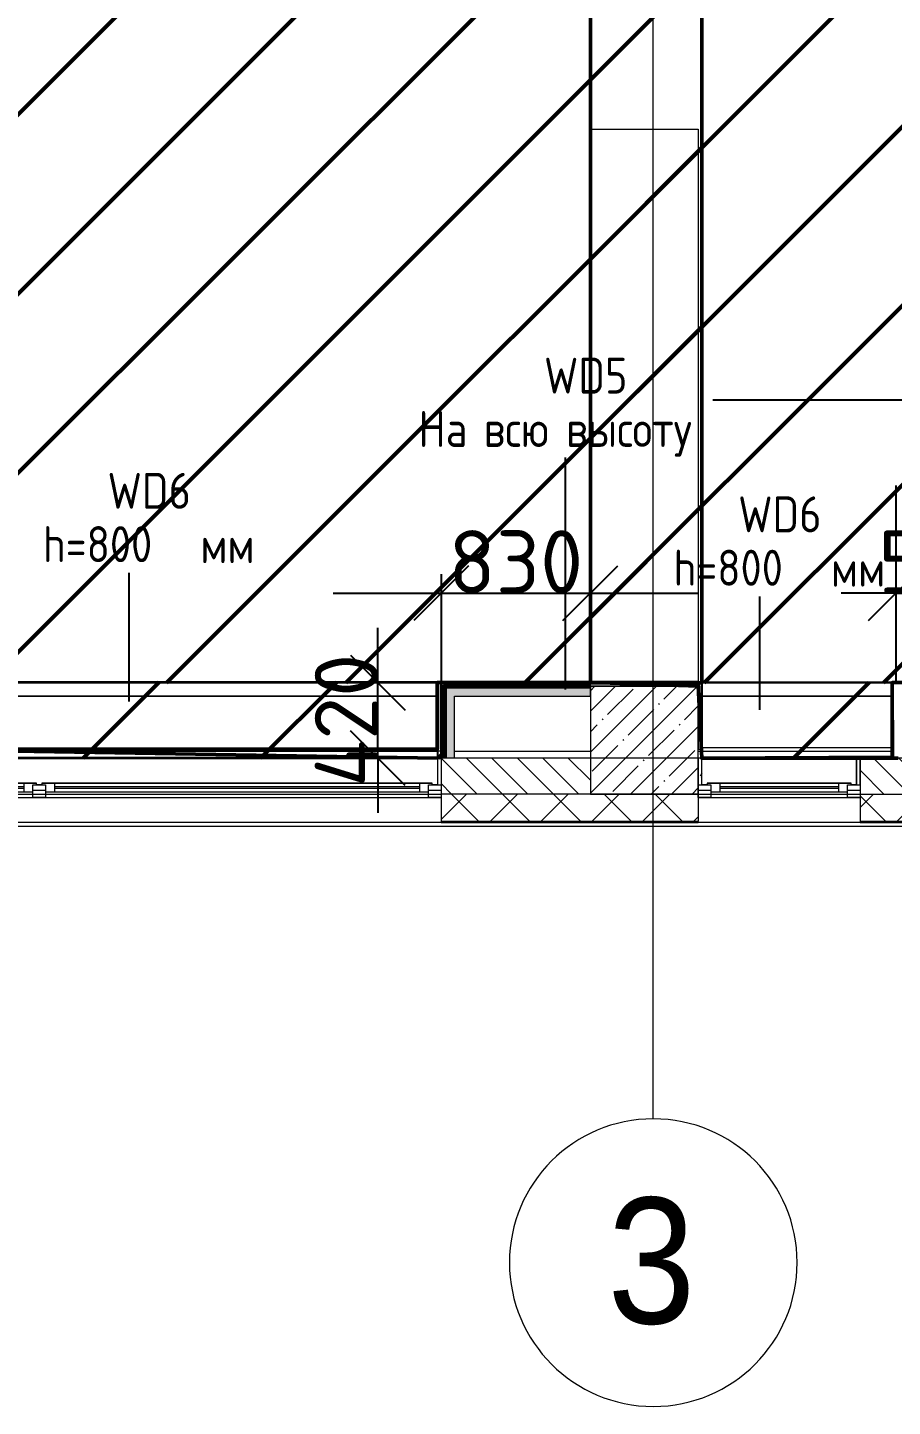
# Model space of a CAD drawing. Header units: millimetres. Extents: x -213547 to 415037, y -3642 to 106956.
# Drawn here: x 4595 to 9404, y -3642 to 4029 of the extents above; entities that cross this region are included whole.
import ezdxf

# ---------------------------------------------------------------- set-up
doc = ezdxf.new("R2010")
doc.units = ezdxf.units.MM
for name, color, linetype, lineweight in [('1)CF2', 3, 'Continuous', 30), ('10)FK4', 3, 'Continuous', 50), ('1017 Краска CF1.2', 70, 'Continuous', 50), ('2)CF1', 5, 'Continuous', 30), ('5.5) Перег WD5', 3, 'Continuous', 40), ('950 Штук CF1 CF13 CF1.3', 3, 'Continuous', 50), ('965 СКБ CF2', 5, 'Continuous', 50), ('A-FLOR', 7, 'Continuous', 9), ('A-GLAZ', 7, 'Continuous', 9), ('A-GLAZ-1', 7, 'Continuous', 5), ('A-WALL', 7, 'Continuous', 5), ('I-WALL', 7, 'Continuous', 5), ('S-COLS-1', 7, 'Continuous', 5), ('Оси', 7, 'Continuous', 9), ('Оси-1', 7, 'Continuous', 20)]:
    doc.layers.add(name, color=color, linetype=linetype, lineweight=lineweight)
doc.layers.add('A-WALL-1', color=9, linetype='Continuous', lineweight=5, true_color=0x808080)
doc.layers.add('A-WALL-FNSH-1', color=9, linetype='Continuous', lineweight=5, true_color=0x808080)
doc.styles.add('Arial', font='arial.ttf', dxfattribs={"width": 0.9, "height": 700})
doc.styles.add('GOST Common_1', font='', dxfattribs={"width": 0.9, "height": 250})
doc.styles.add('ISOCPEUR_1', font='isocpeur.ttf', dxfattribs={"height": 350})
doc.styles.add('ISOCPEUR_4', font='isocpeur.ttf', dxfattribs={"width": 0.9, "height": 1000})
doc.styles.get('GOST Common_1').set_extended_font_data('GOST Common')
doc.dimstyles.new('ISO-2_0_0_9К_Средний_округл2_1', dxfattribs={"dimscale": 304.8, "dimtxt": 995.981176, "dimasz": 2.46063, "dimexe": 1.968504, "dimexo": 0, "dimgap": 0, "dimtad": 1, "dimdec": 0, "dimrnd": 10, "dimzin": 0, "dimdsep": 46, "dimtxsty": 'ISOCPEUR_4', "dimblk1": 'OBLIQUE', "dimblk2": 'OBLIQUE', "dimsah": 1, "dimcen": 0.09, "dimdle": 1.968504, "dimazin": 0, "dimtfac": 1, "dimtdec": 4, "dimtix": 1, "dimtmove": 0, "dimatfit": 3, "dimfxl": 1, "dimtvp": 1, "dimtolj": 1, "dimtzin": 0, "dimarcsym": 2})
pattern_1 = [(0, (64.7, -136.06), (243.84, 60.96), [20.117, -162.763, 20.117, -162.763, -975.36]), (0, (64.7, -136.06), (243.84, 60.96), [-365.76, 20.117, -345.643, 20.117, -162.763, -426.72]), (0, (64.7, -136.06), (243.84, 60.96), [-914.4, 20.117, -101.803, 20.117, -284.683]), (120, (156.14, -105.58), (-174.7129, 180.69163), [20.117, -162.763, 20.117, -162.763, -975.36]), (120, (156.14, -105.58), (-174.7129, 180.69163), [-365.76, 20.117, -345.643, 20.117, -162.763, -426.72]), (120, (156.14, -105.58), (-174.7129, 180.69163), [-914.4, 20.117, -101.803, 20.117, -284.683]), (240, (186.62, 16.34), (-69.1271, -241.65163), [20.117, -162.763, 20.117, -162.763, -975.36]), (240, (186.62, 16.34), (-69.1271, -241.65163), [-365.76, 20.117, -345.643, 20.117, -162.763, -426.72]), (240, (186.62, 16.34), (-69.1271, -241.65163), [-914.4, 20.117, -101.803, 20.117, -284.683])]
pattern_2 = [(45, (64.7, -136.06), (-212.132, 212.132), []), (135, (64.7, -136.06), (-212.132, -212.132), [])]

# ---------------------------------------------------------------- blocks, each defined once
blk = doc.blocks.new('120_Окно_СКБ_1Ст - 120_Окно_СКБ_1Ст 900х2500_h_-22445987-Объем проектирования 1 этажа')
at = {"layer": 'A-GLAZ'}
for p, q in [((-450, -127), (-450, -57)), ((-450, -57), (-380, -57)), ((-380, -57), (-380, -127)), ((380, -127), (380, -57)), ((380, -57), (450, -57)), ((450, -57), (450, -127)), ((-380, -127), (-450, -127)), ((-380, -127), (-400, -127)), ((-400, -127), (-400, -137)), ((-400, -137), (400, -137)), ((400, -137), (-400, -137)), ((380, -87), (-380, -87)), ((-380, -87), (-380, -127)), ((-330, -137), (-330, -87)), ((330, -137), (330, -87)), ((380, -127), (380, -87)), ((450, -127), (380, -127)), ((400, -127), (380, -127)), ((400, -137), (400, -127))]:
    blk.add_line(p, q, dxfattribs=at)
at = {"layer": 'A-GLAZ-1'}
for p, q in [((450, -57), (-450, -57)), ((-430, -127), (-400, -127)), ((-330, -107), (330, -107)), ((330, -117), (-330, -117)), ((400, -127), (430, -127))]:
    blk.add_line(p, q, dxfattribs=at)
blk = doc.blocks.new('120_Окно_СКБ_2Ст - 120_Окно_СКБ_2Ст 3100х2500 _мал_створка слева_-V51-Объем проектирования 1 этажа')
at = {"layer": 'A-GLAZ'}
for p, q in [((-1550, -127), (-1550, -57)), ((-1550, -57), (-1480, -57)), ((-1480, -57), (-1480, -127)), ((650, -127), (650, -57)), ((650, -57), (720, -57)), ((720, -57), (720, -127)), ((1480, -127), (1480, -57)), ((1480, -57), (1550, -57)), ((1550, -57), (1550, -127)), ((-1480, -127), (-1550, -127)), ((-1480, -127), (-1500, -127)), ((-1500, -127), (-1500, -137)), ((-1500, -137), (670, -137)), ((670, -137), (-1500, -137)), ((650, -87), (-1480, -87)), ((-1480, -87), (-1480, -127)), ((-1430, -137), (-1430, -87)), ((600, -137), (600, -87)), ((650, -127), (650, -87)), ((720, -127), (650, -127)), ((670, -127), (650, -127)), ((670, -137), (670, -127)), ((720, -127), (700, -127)), ((700, -127), (700, -137)), ((700, -137), (1500, -137)), ((1500, -137), (700, -137)), ((1480, -87), (720, -87)), ((720, -87), (720, -127)), ((770, -137), (770, -87)), ((1430, -137), (1430, -87)), ((1480, -127), (1480, -87)), ((1550, -127), (1480, -127)), ((1500, -127), (1480, -127)), ((1500, -137), (1500, -127))]:
    blk.add_line(p, q, dxfattribs=at)
at = {"layer": 'A-GLAZ-1'}
for p, q in [((1550, -57), (-1550, -57)), ((-1530, -127), (-1500, -127)), ((-1430, -107), (600, -107)), ((600, -117), (-1430, -117)), ((670, -127), (700, -127)), ((770, -107), (1430, -107)), ((1430, -117), (770, -117)), ((1500, -127), (1530, -127))]:
    blk.add_line(p, q, dxfattribs=at)
blk = doc.blocks.new('Зашивка приборов отопления16 - Зашивка приборов отопления-33282046-Объем проектирования 1 этажа')
at = {"layer": 'A-WALL'}
for p, q in [((10970, 520), (9910, 520)), ((10970, 445), (9910, 445)), ((9910, 445), (10970, 445)), ((9910, 150), (9910, 105)), ((9910, 105), (10970.2, 105))]:
    blk.add_line(p, q, dxfattribs=at)
blk = doc.blocks.new('Зашивка приборов отопления17 - Зашивка приборов отопления-33282118-Объем проектирования 1 этажа')
at = {"layer": 'A-WALL'}
for p, q in [((10970, 520), (7910, 520)), ((10970, 445), (7910, 445)), ((7910, 445), (10970, 445)), ((7910, 150), (7910, 140)), ((7910, 105), (10970, 105))]:
    blk.add_line(p, q, dxfattribs=at)
blk = doc.blocks.new('Ось сетки - D8-29747960-Объем проектирования 1 этажа')
at = {"layer": 'Оси-1'}
for start, end in [(360, 180), (180, 360)]:
    blk.add_arc((0, 0), 4, start, end, dxfattribs=at)
blk = doc.blocks.new('_Oblique')
at = {"color": 0, "linetype": 'ByBlock', "lineweight": -2}
blk.add_line((-0.5, -0.5), (0.5, 0.5), dxfattribs=at)
blk = doc.blocks.new('*D2010')
at = {"layer": '5.5) Перег WD5', "color": 0, "lineweight": -2, "transparency": 16777216}
for p, q in [((9424.4, 383.9), (9424.4, 1481.6)), ((9974.7, 987.7), (9974.7, 281.6)), ((9424.4, 881.6), (9119.6, 881.6)), ((9424.4, 881.6), (9974.7, 881.6)), ((9974.7, 881.6), (10279.5, 881.6))]:
    blk.add_line(p, q, dxfattribs=at)
at = {"layer": 'Defpoints', "color": 0, "transparency": 16777216}
for p in [(9974.7, 987.7), (9974.7, 881.6), (9424.4, 383.9)]:
    blk.add_point(p, dxfattribs=at)
at = {"layer": '5.5) Перег WD5', "color": 0, "lineweight": -2, "transparency": 16777216, "xscale": 304.8, "yscale": 304.8, "zscale": 304.8}
blk.add_blockref('_Oblique', (9424.4, 881.6), dxfattribs=at)
at = {"layer": '5.5) Перег WD5', "color": 0, "lineweight": -2, "transparency": 16777216, "xscale": 304.8, "yscale": 304.8, "zscale": 304.8, "rotation": 180}
blk.add_blockref('_Oblique', (9974.7, 881.6), dxfattribs=at)
at = {"layer": '5.5) Перег WD5', "color": 0, "lineweight": 25, "transparency": 16777216, "insert": (9699.6, 1056.6), "char_height": 350, "width": 455.087, "attachment_point": 5, "style": 'ISOCPEUR_1'}
blk.add_mtext('\\A1;550', dxfattribs=at)
blk = doc.blocks.new('*D2012')
at = {"layer": '5.5) Перег WD5', "color": 0, "lineweight": -2, "transparency": 16777216}
for p, q in [((7724.7, 383.9), (7724.7, 1481.6)), ((6894.7, 987.7), (6894.7, 281.6)), ((6294.7, 881.6), (8324.7, 881.6))]:
    blk.add_line(p, q, dxfattribs=at)
at = {"layer": 'Defpoints', "color": 0, "transparency": 16777216}
for p in [(6894.7, 987.7), (7724.7, 881.6), (7724.7, 383.9)]:
    blk.add_point(p, dxfattribs=at)
at = {"layer": '5.5) Перег WD5', "color": 0, "lineweight": -2, "transparency": 16777216, "xscale": 304.8, "yscale": 304.8, "zscale": 304.8, "rotation": 180}
blk.add_blockref('_Oblique', (6894.7, 881.6), dxfattribs=at)
at = {"layer": '5.5) Перег WD5', "color": 0, "lineweight": -2, "transparency": 16777216, "xscale": 304.8, "yscale": 304.8, "zscale": 304.8}
blk.add_blockref('_Oblique', (7724.7, 881.6), dxfattribs=at)
at = {"layer": '5.5) Перег WD5', "color": 0, "lineweight": 25, "transparency": 16777216, "insert": (7309.7, 1056.6), "char_height": 350, "width": 455.087, "attachment_point": 5, "style": 'ISOCPEUR_1'}
blk.add_mtext('\\A1;830', dxfattribs=at)
blk = doc.blocks.new('*D2013')
at = {"layer": '5.5) Перег WD5', "color": 0, "lineweight": -2, "transparency": 16777216}
for p, q in [((6542.1, 383.9), (6542.1, 688.7)), ((6894.7, 383.9), (5942.1, 383.9)), ((6542.1, -36.1), (6542.1, 383.9)), ((6894.7, -36.1), (5942.1, -36.1)), ((6542.1, -36.1), (6542.1, -340.9))]:
    blk.add_line(p, q, dxfattribs=at)
at = {"layer": 'Defpoints', "color": 0, "transparency": 16777216}
for p in [(6542.1, 383.9), (6894.7, 383.9), (6894.7, -36.1)]:
    blk.add_point(p, dxfattribs=at)
at = {"layer": '5.5) Перег WD5', "color": 0, "lineweight": -2, "transparency": 16777216, "xscale": 304.8, "yscale": 304.8, "zscale": 304.8}
for p, rotation in [((6542.1, 383.9), 270), ((6542.1, -36.1), 90)]:
    blk.add_blockref('_Oblique', p, dxfattribs=dict(at, rotation=rotation))
at = {"layer": '5.5) Перег WD5', "color": 0, "lineweight": 25, "transparency": 16777216, "insert": (6367.1, 173.9), "char_height": 350, "width": 478.071, "attachment_point": 5, "rotation": 90, "style": 'ISOCPEUR_1'}
blk.add_mtext('\\A1;420', dxfattribs=at)

msp = doc.modelspace()

# ---------------------------------------------------------------- hatches: boundary and pattern name
at = {"layer": '1)CF2'}
h = msp.add_hatch(dxfattribs=at)
h.set_pattern_fill('ANSI31', color=256, scale=220)
h.paths.add_polyline_path([(17345.7, 384.9), (20553.7, 384.9), (20553.7, 4.9), (17345.7, 4.9)])
h.paths.add_polyline_path([(15695.7, 384.9), (16553.5, 384.9), (16553.5, -36.1), (15695.7, -36.1)])
h.paths.add_polyline_path([(12845.7, 383.9), (14903.7, 383.9), (14903.7, -36.1), (12845.7, -36.1)])
h.paths.add_polyline_path([(9995.7, 384.9), (12204.7, 384.9), (12204.7, -31.1), (9995.7, -31.1)])
h.paths.add_polyline_path([(8345.4, 384.9), (9404.4, 384.9), (9404.4, -36.1), (8345.4, -36.1)])
h.paths.add_polyline_path([(3814.7, 386.7), (6894.7, 386.7), (6894.7, -36.1), (3814.7, -36.1)])
at = {"layer": '1017 Краска CF1.2'}
h = msp.add_hatch(dxfattribs=at)
h.set_pattern_fill('ANSI31', color=256, scale=222)
h.paths.add_polyline_path([(7724.7, 6982.9), (8345.4, 6982.9), (8345.4, 383.9), (7724.7, 383.9)])
at = {"layer": '2)CF1'}
h = msp.add_hatch(dxfattribs=at)
h.set_pattern_fill('ANSI31', color=256, scale=222)
h.paths.add_polyline_path([(14279.7, 7553.9), (12844.7, 7553.9), (12845.7, 6912.9), (11523.7, 6912.9), (11541.5, 7027.5), (11523.7, 7542.9), (8825.7, 7542.9), (8825.7, 6983.9), (7724.7, 7003.9), (7703.7, 7556.9), (3870.3, 7556.9), (3870.3, 383.9), (6873.7, 383.9), (6873.7, 384.9), (8344.4, 384.9), (8344.4, 383.9), (9403.4, 383.9), (9403.4, 384.9), (9995.7, 384.9), (12203.7, 383.9), (12203.7, 385.4), (12843.3, 363.3), (12843.3, 383.9), (14938.4, 383.9), (14937.2, 371.4), (15695.7, 384.9), (15695.7, 308.9), (16553.5, 308.9), (17343.8, 365.3), (17343.8, 383.9), (20540.8, 383.9), (20553.7, 4232.9), (14279.7, 4253.9)])
at = {"layer": '950 Штук CF1 CF13 CF1.3'}
h = msp.add_hatch(dxfattribs=at)
h.set_pattern_fill('ANSI31', color=256, scale=222)
h.paths.add_polyline_path([(14279.7, 7553.9), (12844.7, 7553.9), (12845.7, 6912.9), (11523.7, 6912.9), (11541.5, 7027.5), (11523.7, 7542.9), (8825.7, 7542.9), (8825.7, 6983.9), (7724.7, 7003.9), (7703.7, 7556.9), (3870.3, 7556.9), (3870.3, 383.9), (6873.7, 383.9), (6873.7, 384.9), (8344.4, 384.9), (8344.4, 383.9), (9403.4, 383.9), (9403.4, 384.9), (9995.7, 384.9), (12203.7, 383.9), (12203.7, 385.4), (12843.3, 363.3), (12843.3, 383.9), (14938.4, 383.9), (14937.2, 371.4), (15695.7, 384.9), (15695.7, 308.9), (16553.5, 308.9), (17343.8, 365.3), (17343.8, 383.9), (20540.8, 383.9), (20553.7, 4232.9), (14279.7, 4253.9)])
at = {"layer": '965 СКБ CF2'}
h = msp.add_hatch(dxfattribs=at)
h.set_pattern_fill('ANSI31', color=256, scale=220)
h.paths.add_polyline_path([(17345.7, 384.9), (20553.7, 384.9), (20553.7, 4.9), (17345.7, 4.9)])
h.paths.add_polyline_path([(15695.7, 384.9), (16553.5, 384.9), (16553.5, -36.1), (15695.7, -36.1)])
h.paths.add_polyline_path([(12845.7, 383.9), (14903.7, 383.9), (14903.7, -36.1), (12845.7, -36.1)])
h.paths.add_polyline_path([(9995.7, 384.9), (12204.7, 384.9), (12204.7, -31.1), (9995.7, -31.1)])
h.paths.add_polyline_path([(8345.4, 384.9), (9404.4, 384.9), (9404.4, -36.1), (8345.4, -36.1)])
h.paths.add_polyline_path([(3814.7, 386.7), (6894.7, 386.7), (6894.7, -36.1), (3814.7, -36.1)])
at = {"layer": 'A-WALL'}
h = msp.add_hatch(dxfattribs=at)
h.set_pattern_fill('FP_2', color=256, style=0, pattern_type=2)
h.set_pattern_definition([(135, (64.7, -136.06), (-70.71068, -70.71068), [])])
h.paths.add_polyline_path([(7724.7, -236.1), (7724.7, -36.1), (6894.7, -36.1), (6894.7, -236.1)])
h.paths.add_polyline_path([(19424.7, -236.1), (20774.7, -236.1), (20774.7, -36.1), (19424.7, -36.1), (19424.7, -216.1)])
h.paths.add_polyline_path([(14924.7, -236.1), (15674.7, -236.1), (15674.7, -36.1), (14924.7, -36.1), (14924.7, -216.1)])
h.paths.add_polyline_path([(16574.7, -236.1), (16724.7, -236.1), (16724.7, -36.1), (16574.7, -36.1), (16574.7, -234.1)])
h.paths.add_polyline_path([(21674.7, -236.1), (21974.7, -236.1), (21974.7, -36.1), (21674.7, -36.1), (21674.7, -216.1)])
h.paths.add_polyline_path([(9974.7, -236.1), (9974.7, -36.1), (9224.4, -36.1), (9224.4, -236.1), (9424.4, -236.1)])
h.paths.add_polyline_path([(22574.7, -236.1), (22699.7, -236.1), (22699.7, -36.1), (22574.7, -36.1), (22574.7, -216.1)])
h.paths.add_polyline_path([(12120.3, -236.1), (12224.7, -236.1), (12224.7, -36.1), (12074.7, -36.1), (12074.7, -236.1)])
h.paths.add_polyline_path([(27374.7, -236.1), (28374.4, -236.1), (28374.4, -36.1), (27374.7, -36.1), (27374.7, -216.1)])
h.paths.add_polyline_path([(26474.7, -236.1), (26474.7, -36.1), (26224.7, -36.1), (26224.7, -236.1)])
h.paths.add_polyline_path([(25499.7, -236.1), (25624.7, -236.1), (25624.7, -36.1), (25499.7, -36.1), (25499.7, -216.1)])
h = msp.add_hatch(dxfattribs=at)
h.set_pattern_fill('FP_24', color=256, style=0, pattern_type=2)
h.set_pattern_definition([(45, (64.7, -136.06), (-141.42136, 141.42136), []), (135, (64.7, -136.06), (-141.42136, -141.42136), [])])
h.paths.add_polyline_path([(75756.8, -386.1), (75764.7, -386.1), (75764.7, -236.1), (74044.7, -236.1), (74044.7, -386.1), (75544.7, -386.1)])
h.paths.add_polyline_path([(70724.7, -386.1), (70724.7, -236.1), (67124.7, -236.1), (67124.7, -386.1), (69886.1, -386.1)])
h.paths.add_polyline_path([(72300.8, -386.1), (72344.7, -386.1), (72344.7, -236.1), (71624.7, -237.9), (71624.7, -386.1), (72144.7, -386.1)])
h.paths.add_polyline_path([(65224.7, -386.1), (66224.7, -386.1), (66224.7, -236.1), (65224.7, -236.1), (65224.7, -254.1)])
h.paths.add_polyline_path([(63774.7, -386.1), (64324.7, -386.1), (64324.7, -236.1), (63774.7, -236.1), (63774.7, -257.4)])
h.paths.add_polyline_path([(60974.7, -386.1), (61674.7, -386.1), (61674.7, -236.1), (60974.7, -236.1), (60974.7, -264.3)])
h.paths.add_polyline_path([(60074.7, -386.1), (60074.7, -236.1), (59324.7, -236.1), (59324.7, -386.1)])
h.paths.add_polyline_path([(57224.7, -386.1), (57224.7, -236.1), (56474.7, -236.1), (56474.7, -386.1)])
h.paths.add_polyline_path([(53374.7, -386.1), (53374.7, -236.1), (51936.2, -236.1), (51936.2, -386.1)])
h.paths.add_polyline_path([(49836.2, -386.1), (49836.2, -236.1), (49124.7, -236.1), (49124.7, -386.1), (49255.4, -386.1)])
h.paths.add_polyline_path([(48224.7, -386.1), (48224.7, -236.1), (47474.7, -236.1), (47474.7, -386.1)])
h.paths.add_polyline_path([(44374.7, -386.1), (44374.7, -236.1), (42802.2, -236.1), (42802.2, -386.1)])
h.paths.add_polyline_path([(38940.1, -386.1), (39104.7, -386.1), (39104.7, -236.1), (38054.7, -236.1), (38054.7, -386.1)])
h.paths.add_polyline_path([(40702.2, -386.1), (40702.2, -236.1), (40004.7, -236.1), (40004.7, -386.1)])
h.paths.add_polyline_path([(36877, -386.1), (37154.7, -386.1), (37154.7, -236.1), (36034.7, -236.1), (36034.7, -386.1)])
h.paths.add_polyline_path([(33934.7, -386.1), (33934.7, -236.1), (33074.7, -236.1), (33074.7, -386.1)])
h.paths.add_polyline_path([(30274.7, -386.1), (30274.7, -236.1), (29274.4, -236.1), (29274.4, -386.1)])
h.paths.add_polyline_path([(28374.4, -386.1), (28374.4, -236.1), (27374.7, -236.1), (27374.7, -386.1)])
h.paths.add_polyline_path([(26474.7, -386.1), (26474.7, -236.1), (25499.7, -236.1), (25499.7, -386.1)])
h.paths.add_polyline_path([(22699.7, -386.1), (22699.7, -236.1), (21674.7, -236.1), (21674.7, -386.1)])
h.paths.add_polyline_path([(19424.7, -386.1), (20774.7, -386.1), (20774.7, -236.1), (19424.7, -236.1), (19424.7, -367.6)])
h.paths.add_polyline_path([(17324.7, -386.1), (17324.7, -236.1), (16574.7, -236.1), (16574.7, -386.1)])
h.paths.add_polyline_path([(14924.7, -386.1), (15674.7, -386.1), (15674.7, -236.1), (14924.7, -236.1), (14924.7, -378.8)])
h.paths.add_polyline_path([(12120.3, -386.1), (12824.7, -384.1), (12824.7, -236.1), (12074.7, -236.1), (12074.7, -386.1)])
h.paths.add_polyline_path([(7994.1, -386.1), (8324.4, -386.1), (8324.4, -236.1), (6894.7, -236.1), (6894.7, -386.1), (7724.7, -386.1)])
h.paths.add_polyline_path([(9224.4, -386.1), (9974.7, -386.1), (9974.7, -236.1), (9224.4, -236.1), (9224.4, -254.1)])
h.paths.add_polyline_path([(174.7, -386.1), (3794.7, -386.1), (3794.7, -236.1), (-195.3, -236.1), (-195.3, -386.1), (-45.3, -386.1)])
at = {"layer": 'I-WALL'}
h = msp.add_hatch(dxfattribs=at)
h.set_pattern_fill('FP_191', color=256, style=0, pattern_type=2)
h.set_pattern_definition(pattern_1)
h.paths.add_polyline_path([(6874.7, -36.1), (6894.7, -36.1), (6894.7, 383.9), (6874.7, 383.9), (6874.7, -31.1)])
h = msp.add_hatch(dxfattribs=at)
h.set_pattern_fill('FP_191', color=256, style=0, pattern_type=2)
h.set_pattern_definition(pattern_1)
h.paths.add_polyline_path([(8344.4, 363.9), (8344.4, 383.9), (6894.7, 383.9), (6894.7, 363.9), (8324.7, 363.9)])
h = msp.add_hatch(dxfattribs=at)
h.set_pattern_fill('FP_192', color=256, style=0, pattern_type=2)
h.set_pattern_definition(pattern_2)
h.paths.add_polyline_path([(6894.7, -36.1), (6907.2, -36.1), (6907, 363.9), (6894.7, 363.9), (6894.7, -16.1)])
h = msp.add_hatch(dxfattribs=at)
h.set_pattern_fill('FP_192', color=256, style=0, pattern_type=2)
h.set_pattern_definition(pattern_2)
h.paths.add_polyline_path([(6907.2, -36.1), (6919.7, -36.1), (6919.7, 363.9), (6907.2, 363.9), (6907.2, -16.1)])
h = msp.add_hatch(dxfattribs=at)
h.set_pattern_fill('FP_192', color=256, style=0, pattern_type=2)
h.set_pattern_definition(pattern_2)
h.paths.add_polyline_path([(6976.9, 358.9), (7724.7, 358.9), (7724.7, 363.9), (6919.7, 363.9), (6919.7, 358.9), (6969.7, 358.9)])
for points in [[(6962.6, -36.1), (6969.7, -36.1), (6969.7, 358.9), (6919.7, 358.9), (6919.7, -36.1)], [(7724.7, 308.9), (7724.7, 358.9), (6969.7, 358.9), (6969.7, 308.9)]]:
    msp.add_hatch(color=256, dxfattribs=at).paths.add_polyline_path(points)
h = msp.add_hatch(dxfattribs=at)
h.set_pattern_fill('FP_191', color=256, style=0, pattern_type=2)
h.set_pattern_definition(pattern_1)
h.paths.add_polyline_path([(8324.7, 13.9), (8344.4, 13.9), (8344.4, 363.9), (8324.7, 363.9), (8324.7, 23.9)])
h = msp.add_hatch(dxfattribs=at)
h.set_pattern_fill('FP_191', color=256, style=0, pattern_type=2)
h.set_pattern_definition(pattern_1)
h.paths.add_polyline_path([(8344.4, -184.1), (8344.4, -36.1), (8324.7, -36.1), (8324.7, -184.1)])
at = {"layer": 'S-COLS-1'}
h = msp.add_hatch(dxfattribs=at)
h.set_pattern_fill('FP_1', color=256, style=0, pattern_type=2)
h.set_pattern_definition([(45, (64.7, -136.06), (-114.0493, 114.0493), []), (45, (178.75, -136.06), (-114.0493, 114.0493), [201.612, -40.322, 6.706, -33.617])])
h.paths.add_polyline_path([(8324.7, -236.1), (8324.7, 363.9), (7724.7, 363.9), (7724.7, -236.1), (7994.1, -236.1)])

# ---------------------------------------------------------------- linework, layer by layer
msp.add_lwpolyline([(3815.7, 384.9), (6874.7, 384.9), (6874.7, -36.1), (3815.7, -36.1)], close=True)
at = {"layer": '1)CF2'}
for points in [[(3814.7, 386.7), (6894.7, 386.7), (6894.7, -36.1), (3814.7, -36.1)], [(8345.4, 384.9), (9404.4, 384.9), (9404.4, -36.1), (8345.4, -36.1)]]:
    msp.add_lwpolyline(points, close=True, dxfattribs=at)
at = {"layer": '10)FK4', "color": 18, "lineweight": 25, "true_color": 0x000000}
for p, q in [((9461.9, 1956.4), (8405, 1956.4)), ((5158.9, 280), (5158.9, 995)), ((8666.2, 233.4), (8666.2, 864))]:
    msp.add_line(p, q, dxfattribs=at)
at = {"layer": '10)FK4'}
for points in [[(3844.7, 7556.9), (3844.7, 13.9), (6874.7, -36.1)], [(14372.9, 7553.9), (12843.9, 7563.9), (12843.9, 6933.9), (11543.9, 6933.9), (11522.9, 7542.9), (8824.9, 7542.9), (8824.9, 6983.9), (7723.9, 7003.9), (7723.9, 7556.9), (3869.6, 7556.9), (3869.6, 13.9), (6872.9, 13.9), (6872.9, 384.9), (8323.7, 384.9), (8344.7, -36.1), (9403.9, -31.1), (9402.7, 384.9), (9994.9, 384.9), (9994.9, 23.9), (12202.9, 24.9), (12202.9, 385.4), (12823.9, 363.9), (12823.9, -36.1), (14903.9, 24.2)], [(14373.7, 7553.9), (12844.7, 7563.9), (12844.7, 6933.9), (11544.7, 6933.9), (11523.7, 7542.9), (8825.7, 7542.9), (8825.7, 6983.9), (7724.7, 7003.9), (7724.7, 7556.9), (3870.3, 7556.9), (3870.3, 13.9), (6873.7, 13.9), (6873.7, 384.9), (8324.4, 384.9), (8345.4, -36.1), (9404.6, -31.1), (9403.4, 384.9), (9995.7, 384.9), (9995.7, 23.9), (12203.7, 24.9), (12203.7, 385.4), (12824.7, 363.9), (12824.7, -36.1), (14904.7, 24.2)], [(7724.7, 384.9), (8324.7, 363.9), (8344.4, -36.1), (9436.9, -36.1)]]:
    msp.add_lwpolyline(points, dxfattribs=at)
at = {"layer": '1017 Краска CF1.2'}
msp.add_lwpolyline([(7724.7, 6982.9), (8345.4, 6982.9), (8345.4, 383.9), (7724.7, 383.9)], close=True, dxfattribs=at)
at = {"layer": '5.5) Перег WD5', "color": 18, "lineweight": 25, "true_color": 0x000000}
msp.add_line((7586.4, 346.4), (7586.4, 1635.9), dxfattribs=at)
msp.add_line((7586.4, 346.4), (7586.4, 1635.9), dxfattribs=at)
at = {"layer": '5.5) Перег WD5'}
for p, q in [((6907.2, -36.1), (6907.2, 371.4)), ((7724.7, 371.4), (6907.2, 371.4)), ((6919.7, -36.1), (6919.7, 358.9)), ((7724.7, 358.9), (6919.7, 358.9))]:
    msp.add_line(p, q, dxfattribs=at)
at = {"layer": 'A-FLOR'}
for p, q in [((7724.7, 383.9), (7724.7, 3463.9)), ((7724.7, 3463.9), (8324.7, 3463.9)), ((8324.7, 3463.9), (8324.7, 383.9)), ((8344.4, 383.9), (6874.7, 383.9)), ((6874.7, 308.9), (3814.7, 308.9)), ((9404.4, 308.9), (8344.4, 308.9)), ((3814.7, 3.9), (6874.7, 3.9)), ((8344.4, 23.9), (9404.4, 23.9))]:
    msp.add_line(p, q, dxfattribs=at)
at = {"layer": 'A-WALL'}
for p, q in [((6874.7, 4.9), (6874.7, 383.9)), ((6907.2, -36.1), (6907.2, 371.4)), ((7724.7, 371.4), (6907.2, 371.4)), ((6919.7, -36.1), (6919.7, 358.9)), ((7724.7, 358.9), (6919.7, 358.9)), ((9404.4, -36.1), (9404.4, 363.9)), ((9224.4, -36.1), (9404.4, -36.1)), ((8324.4, -236.1), (6894.7, -236.1)), ((8324.7, -236.1), (15674.7, -236.1)), ((72344.7, -416.1), (-225.3, -416.1)), ((6894.7, -394.1), (3794.7, -394.1)), ((6894.7, -386.1), (8324.4, -386.1)), ((6894.7, -389.1), (8324.4, -389.1)), ((9224.4, -394.1), (8324.4, -394.1)), ((9224.4, -386.1), (9974.7, -386.1)), ((9224.4, -389.1), (9974.7, -389.1))]:
    msp.add_line(p, q, dxfattribs=at)
at = {"layer": 'A-WALL-1'}
for p, q in [((6894.7, 383.9), (6894.7, -386.1)), ((7724.7, 308.9), (7724.7, 383.9)), ((8344.4, 13.9), (8344.4, 383.9)), ((9994.7, 383.9), (9404.4, 383.9)), ((6894.7, 363.9), (8324.4, 363.9)), ((6969.7, -36.1), (6969.7, 308.9)), ((6969.7, 308.9), (7724.7, 308.9)), ((8324.4, 363.9), (8324.4, 13.9)), ((6874.7, 4.9), (6874.7, -184.1)), ((6894.7, 3.9), (6874.7, 3.9)), ((8324.4, 13.9), (8344.4, 13.9)), ((8344.4, -36.1), (6874.7, -36.1)), ((8324.4, -36.1), (8324.4, -386.1)), ((8344.4, -184.1), (8344.4, -36.1)), ((9204.4, -36.1), (9204.4, -184.1)), ((9224.4, -36.1), (9204.4, -36.1)), ((9224.4, -36.1), (9224.4, -386.1)), ((9224.4, -184.1), (9224.4, -36.1)), ((9994.7, -36.1), (9404.4, -36.1)), ((6874.7, -184.1), (6894.7, -184.1)), ((8324.4, -184.1), (8344.4, -184.1)), ((9204.4, -184.1), (9224.4, -184.1)), ((-45.3, -236.1), (6894.7, -236.1))]:
    msp.add_line(p, q, dxfattribs=at)
at = {"layer": 'A-WALL-FNSH-1'}
for p, q in [((8344.9, 384.9), (6873.7, 384.9)), ((6873.7, 383.9), (6873.7, 4.9)), ((8345.4, 13.9), (8345.4, 384.9)), ((9403.4, 384.9), (9403.4, -36.1)), ((9404.4, 363.9), (9404.4, 383.9)), ((6873.7, 4.9), (6874.7, 4.9)), ((6873.7, 3.9), (6873.7, -184.1)), ((8344.4, 13.9), (8345.4, 13.9)), ((8345.4, -36.1), (8344.4, -36.1)), ((8345.4, -184.1), (8345.4, -36.1)), ((9203.4, -36.1), (9203.4, -184.1)), ((9204.4, -36.1), (9203.4, -36.1)), ((9404.4, -35.1), (9224.4, -35.1)), ((9224.4, -35.1), (9224.4, -36.1)), ((6873.7, -184.1), (6874.7, -184.1)), ((8344.4, -184.1), (8345.4, -184.1)), ((9203.4, -184.1), (9204.4, -184.1)), ((6894.7, -386.1), (6894.7, -394.1)), ((6894.7, -394.1), (8324.4, -394.1)), ((8324.4, -394.1), (8324.4, -386.1)), ((9224.4, -386.1), (9224.4, -394.1)), ((9224.4, -394.1), (9974.7, -394.1))]:
    msp.add_line(p, q, dxfattribs=at)
at = {"layer": 'I-WALL'}
for p, q in [((3815.7, 384.9), (6873.7, 384.9)), ((6873.7, 383.9), (3815.7, 383.9)), ((6873.7, 383.9), (6873.7, 384.9)), ((8344.9, 384.9), (9404.9, 384.9)), ((8344.9, 384.9), (8344.9, 383.9)), ((9404.4, 383.9), (8344.9, 383.9)), ((6874.7, 2.9), (3815.7, 2.9)), ((6969.7, 3.9), (7724.7, 3.9)), ((8324.7, 3.9), (9403.4, 3.9)), ((4694.7, -216.1), (4624.7, -216.1)), ((6894.7, -216.1), (6824.7, -216.1)), ((8394.4, -216.1), (8324.7, -216.1)), ((9224.4, -216.1), (9154.4, -216.1))]:
    msp.add_line(p, q, dxfattribs=at)
at = {"layer": 'S-COLS-1'}
for p, q in [((8324.7, 363.9), (7724.7, 363.9)), ((7724.7, 363.9), (7724.7, -236.1)), ((8324.7, -236.1), (8324.7, 363.9)), ((7724.7, -236.1), (8324.7, -236.1))]:
    msp.add_line(p, q, dxfattribs=at)
at = {"layer": 'Оси'}
msp.add_lwpolyline([(8074.7, -2042.3), (8074.7, 2957.7), (8074.7, 22262), (8074.7, 27262)], dxfattribs=at)

# ---------------------------------------------------------------- block references
at = {"layer": 'A-GLAZ', "color": 3, "rotation": 180}
for name, p in [('120_Окно_СКБ_2Ст - 120_Окно_СКБ_2Ст 3100х2500 _мал_створка слева_-V51-Объем проектирования 1 этажа', (5344.7, -311.1)), ('120_Окно_СКБ_1Ст - 120_Окно_СКБ_1Ст 900х2500_h_-22445987-Объем проектирования 1 этажа', (8774.4, -311.1))]:
    msp.add_blockref(name, p, dxfattribs=at)
at = {"layer": 'A-WALL'}
for name, p in [('Зашивка приборов отопления17 - Зашивка приборов отопления-33282118-Объем проектирования 1 этажа', (-4095.3, -136.1)), ('Зашивка приборов отопления16 - Зашивка приборов отопления-33282046-Объем проектирования 1 этажа', (-1565.6, -136.1))]:
    msp.add_blockref(name, p, dxfattribs=at)
at = {"layer": 'Оси-1', "xscale": 199.9999999999999, "yscale": 199.9999999999999, "zscale": 199.9999999999999}
msp.add_blockref('Ось сетки - D8-29747960-Объем проектирования 1 этажа', (8074.7, -2842.3), dxfattribs=at)

# ---------------------------------------------------------------- texts
at = {"layer": '10)FK4', "color": 18, "lineweight": 25, "true_color": 0x000000, "char_height": 200, "attachment_point": 1, "style": 'GOST Common_1'}
for s, insert, width in [('\\fGOST Common|b0|i0|c204|p34|;\\W.9; ', (7065.5, 1895.5), 79.367), ('\\fGOST Common|b0|i0|c204|p34|;\\W.9; ', (7523.9, 1895.5), 79.367), ('WD6', (5039.1, 1551.5), 584.43), ('WD6', (8546.4, 1420.5), 584.43), ('h=800', (4679.7, 1254.6), 793.671), ('мм', (5555, 1249.7), 360.759), ('h=800', (8187, 1123.6), 793.671), ('мм', (9062.3, 1118.7), 360.759)]:
    msp.add_mtext(s, dxfattribs=dict(at, insert=insert, width=width))
at = {"layer": '5.5) Перег WD5', "color": 18, "true_color": 0x000000, "char_height": 200, "attachment_point": 1, "style": 'GOST Common_1'}
for s, insert, width in [('WD5', (7466.6, 2192.4), 584.43), ('На', (6767.9, 1895.5), 360.759), ('всю', (7131, 1895.5), 476.202), ('высоту', (7589.4, 1895.5), 981.265)]:
    msp.add_mtext(s, dxfattribs=dict(at, insert=insert, width=width))
at = {"layer": 'Оси', "insert": (7819.7, -2481), "char_height": 700, "width": 606.076, "attachment_point": 1, "style": 'Arial'}
msp.add_mtext('\\fArial|b0|i0|c204|p34|;\\W.9;3', dxfattribs=at)

# ---------------------------------------------------------------- dimensions: what is measured, and where the dimension line sits
at = {"layer": '5.5) Перег WD5', "color": 18, "lineweight": 25, "true_color": 0x000000}
for base, p1, p2, override, picture, middle in [((7724.7, 881.6), (6894.7, 987.7), (7724.7, 383.9), {"dimasz": 1, "dimpost": '<>', "dimtxsty": 'ISOCPEUR_1', "dimfxl": 1026.356407}, '*D2012', (7309.7, 1056.6)), ((9974.7, 881.6), (9424.4, 383.9), (9974.7, 987.7), {"dimasz": 1, "dimpost": '<>', "dimtxsty": 'ISOCPEUR_1', "dimfxl": 816.878158}, '*D2010', (9699.6, 1056.6))]:
    dim = msp.add_linear_dim(base=base, p1=p1, p2=p2, dimstyle='ISO-2_0_0_9К_Средний_округл2_1', override=override, dxfattribs=at)
    dim.commit()
    dim.dimension.update_dxf_attribs({"geometry": picture, "text_midpoint": middle})
dim = msp.add_linear_dim(base=(6542.1, 383.9), p1=(6894.7, -36.1), p2=(6894.7, 383.9), angle=90, dimstyle='ISO-2_0_0_9К_Средний_округл2_1', override={"dimasz": 1, "dimpost": '<>', "dimtxsty": 'ISOCPEUR_1', "dimfxl": 420}, dxfattribs=at)
dim.commit()
dim.dimension.update_dxf_attribs({"geometry": '*D2013', "text_midpoint": (6367.1, 173.9)})

doc.saveas('drawing.dxf')
